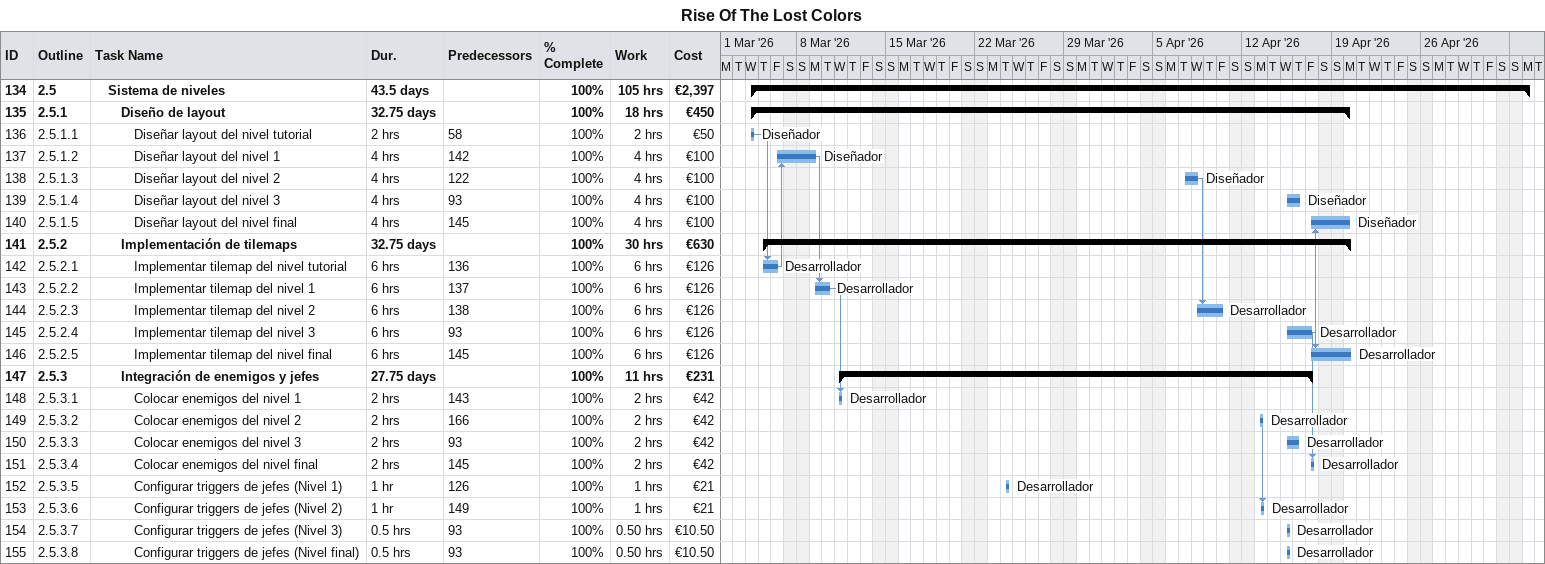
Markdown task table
Rise Of The Lost Colors

| ID | WBS | Task | Duration | Start | Finish | Predecessors | Resources | % complete | Work (h) | Cost (€) |
|---|---|---|---|---|---|---|---|---|---|---|
| 134 | 2.5 | **Sistema de niveles** | 43.5d | 2026-03-04 | 2026-05-04 |  |  | 100 | 105 | 2397 |
| 135 | 2.5.1 | **Diseño de layout** | 32.75d | 2026-03-04 | 2026-04-20 |  |  | 100 | 18 | 450 |
| 136 | 2.5.1.1 | Diseñar layout del nivel tutorial | 2h | 2026-03-04 | 2026-03-04 | 58 | Diseñador | 100 | 2 | 50 |
| 137 | 2.5.1.2 | Diseñar layout del nivel 1 | 4h | 2026-03-06 | 2026-03-09 | 142 | Diseñador | 100 | 4 | 100 |
| 138 | 2.5.1.3 | Diseñar layout del nivel 2 | 4h | 2026-04-07 | 2026-04-08 | 122 | Diseñador | 100 | 4 | 100 |
| 139 | 2.5.1.4 | Diseñar layout del nivel 3 | 4h | 2026-04-15 | 2026-04-16 | 93 | Diseñador | 100 | 4 | 100 |
| 140 | 2.5.1.5 | Diseñar layout del nivel final | 4h | 2026-04-17 | 2026-04-20 | 145 | Diseñador | 100 | 4 | 100 |
| 141 | 2.5.2 | **Implementación de tilemaps** | 32.75d | 2026-03-05 | 2026-04-20 |  |  | 100 | 30 | 630 |
| 142 | 2.5.2.1 | Implementar tilemap del nivel tutorial | 6h | 2026-03-05 | 2026-03-06 | 136 | Desarrollador | 100 | 6 | 126 |
| 143 | 2.5.2.2 | Implementar tilemap del nivel 1 | 6h | 2026-03-09 | 2026-03-10 | 137 | Desarrollador | 100 | 6 | 126 |
| 144 | 2.5.2.3 | Implementar tilemap del nivel 2 | 6h | 2026-04-08 | 2026-04-10 | 138 | Desarrollador | 100 | 6 | 126 |
| 145 | 2.5.2.4 | Implementar tilemap del nivel 3 | 6h | 2026-04-15 | 2026-04-17 | 93 | Desarrollador | 100 | 6 | 126 |
| 146 | 2.5.2.5 | Implementar tilemap del nivel final | 6h | 2026-04-17 | 2026-04-20 | 145 | Desarrollador | 100 | 6 | 126 |
| 147 | 2.5.3 | **Integración de enemigos y jefes** | 27.75d | 2026-03-11 | 2026-04-17 |  |  | 100 | 11 | 231 |
| 148 | 2.5.3.1 | Colocar enemigos del nivel 1 | 2h | 2026-03-11 | 2026-03-11 | 143 | Desarrollador | 100 | 2 | 42 |
| 149 | 2.5.3.2 | Colocar enemigos del nivel 2 | 2h | 2026-04-13 | 2026-04-13 | 166 | Desarrollador | 100 | 2 | 42 |
| 150 | 2.5.3.3 | Colocar enemigos del nivel 3 | 2h | 2026-04-15 | 2026-04-16 | 93 | Desarrollador | 100 | 2 | 42 |
| 151 | 2.5.3.4 | Colocar enemigos del nivel final | 2h | 2026-04-17 | 2026-04-17 | 145 | Desarrollador | 100 | 2 | 42 |
| 152 | 2.5.3.5 | Configurar triggers de jefes (Nivel 1) | 1h | 2026-03-24 | 2026-03-24 | 126 | Desarrollador | 100 | 1 | 21 |
| 153 | 2.5.3.6 | Configurar triggers de jefes (Nivel 2) | 1h | 2026-04-13 | 2026-04-13 | 149 | Desarrollador | 100 | 1 | 21 |
| 154 | 2.5.3.7 | Configurar triggers de jefes (Nivel 3) | 0.5h | 2026-04-15 | 2026-04-15 | 93 | Desarrollador | 100 | 0.50 | 10.50 |
| 155 | 2.5.3.8 | Configurar triggers de jefes (Nivel final) | 0.5h | 2026-04-15 | 2026-04-15 | 93 | Desarrollador | 100 | 0.50 | 10.50 |
